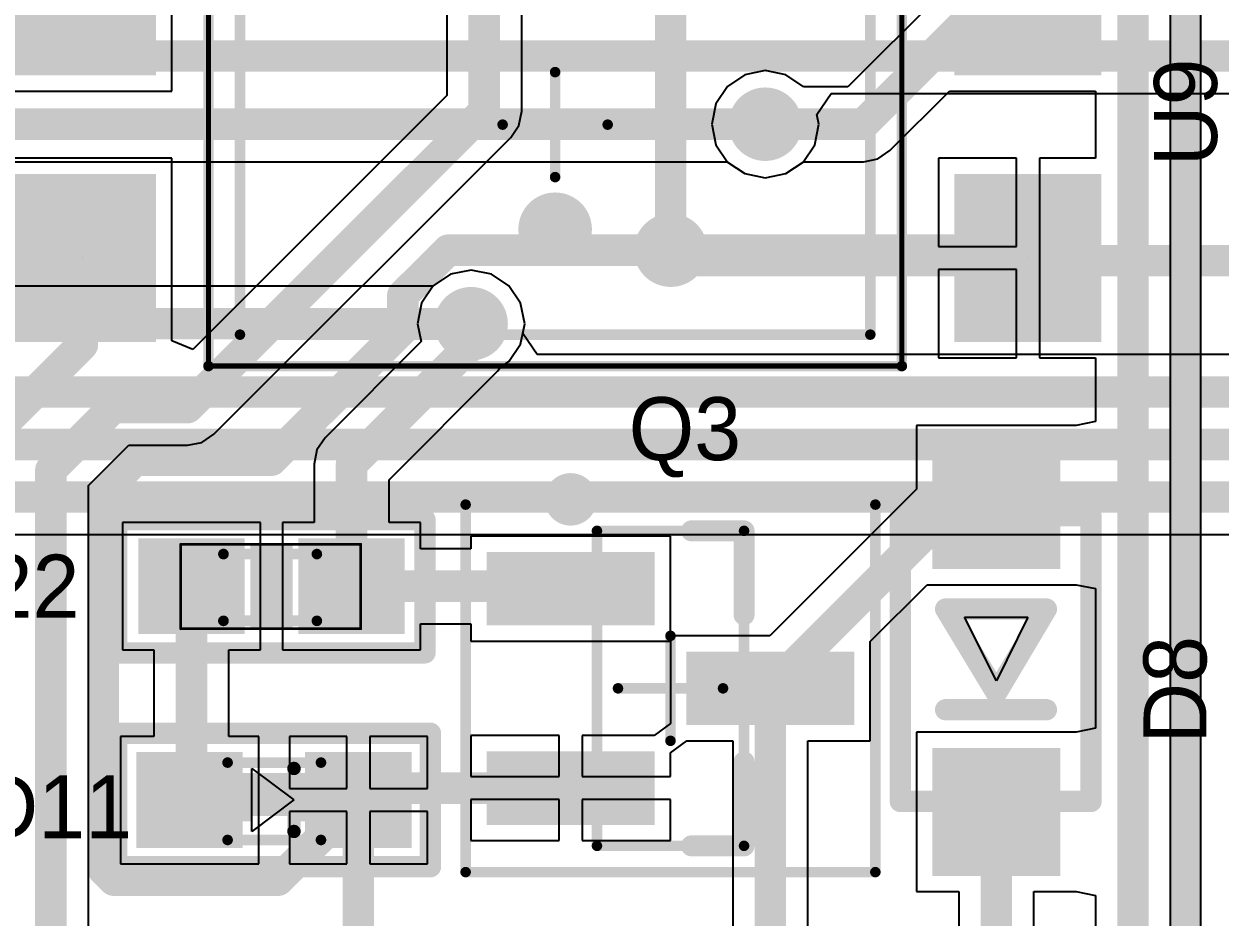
# Model space of a CAD drawing. Header units: millimetres. Extents: x 59 to 152, y 30 to 146.
# Drawn here: x 89.64 to 101.03, y 112.85 to 121.36 of the extents above; entities that cross this region are included whole.
import ezdxf

# ---------------------------------------------------------------- set-up
doc = ezdxf.new("R2010")
doc.units = ezdxf.units.MM
for name, color, linetype in [('BottomLayer', 5, 'Continuous'), ('BottomSolder', 6, 'Continuous'), ('Mechanical13', 56, 'Continuous'), ('Mechanical15', 56, 'Continuous'), ('Mechanical16', 56, 'Continuous'), ('Mechanical6', 56, 'Continuous'), ('MultiLayer', 9, 'Continuous'), ('PadHoleLayer', 156, 'Continuous'), ('TopLayer', 1, 'Continuous'), ('TopOverlay', 2, 'Continuous'), ('TopPaste', 8, 'Continuous'), ('TopSolder', 216, 'Continuous'), ('ViaHoleLayer', 16, 'Continuous')]:
    doc.layers.add(name, color=color, linetype=linetype)

# ---------------------------------------------------------------- blocks, each defined once
blk = doc.blocks.new('SOD123F_222')
at = {"layer": 'Mechanical16', "const_width": 0.203}
for points in [[(-1.35, 0.914), (-1.35, -0.9)], [(1.372, 0.914), (1.372, -0.9)]]:
    blk.add_lwpolyline(points, dxfattribs=at)
at = {"layer": 'Mechanical16', "const_width": 0.102}
for points in [[(-1.401, 0.914, 1), (-1.299, 0.914, 1)], [(1.321, 0.914, 1), (1.422, 0.914, 1)], [(-1.401, -0.9, 1), (-1.299, -0.9, 1)], [(1.321, -0.9, 1), (1.422, -0.9, 1)]]:
    blk.add_lwpolyline(points, format="xyb", close=True, dxfattribs=at)
at = {"layer": 'Mechanical16'}
for points in [[(-1.8, -0.399), (-1.4, -0.399), (-1.8, 0.408), (-1.4, 0.408)], [(1.421, -0.4), (1.802, -0.4), (1.421, 0.406), (1.802, 0.406)]]:
    blk.add_solid(points, dxfattribs=at)
at = {"layer": 'TopLayer'}
for points in [[(-2.009, -0.559), (-0.891, -0.559), (-2.009, 0.559), (-0.891, 0.559)], [(0.914, -0.559), (2.032, -0.559), (0.914, 0.559), (2.032, 0.559)]]:
    blk.add_solid(points, dxfattribs=at)
at = {"layer": 'TopOverlay'}
for p, q in [((-0.2, 0), (0.406, 0.305)), ((0.406, 0.305), (0.406, -0.3)), ((0.406, -0.3), (-0.2, 0))]:
    blk.add_line(p, q, dxfattribs=at)
at = {"layer": 'TopOverlay', "const_width": 0.203}
for points in [[(-1.35, 0.914), (1.372, 0.914)], [(-0.476, 0.483), (-0.476, -0.476)], [(0.483, 0.483), (-0.318, 0)], [(0.483, 0.483), (0.483, -0.476)], [(-0.318, 0), (0.483, -0.476)], [(-1.35, -0.9), (1.372, -0.9)]]:
    blk.add_lwpolyline(points, dxfattribs=at)
at = {"layer": 'TopOverlay', "const_width": 0.102}
for points in [[(-1.401, 0.914, 1), (-1.299, 0.914, 1)], [(1.321, 0.914, 1), (1.422, 0.914, 1)], [(-0.527, 0.483, 1), (-0.426, 0.483, 1)], [(0.432, 0.483, 1), (0.533, 0.483, 1)], [(0.432, 0.483, 1), (0.533, 0.483, 1)], [(-0.368, 0, 1), (-0.267, 0, 1)], [(-0.368, 0, 1), (-0.267, 0, 1)], [(-0.527, -0.476, 1), (-0.426, -0.476, 1)], [(0.432, -0.476, 1), (0.533, -0.476, 1)], [(0.432, -0.476, 1), (0.533, -0.476, 1)], [(-1.401, -0.9, 1), (-1.299, -0.9, 1)], [(1.321, -0.9, 1), (1.422, -0.9, 1)]]:
    blk.add_lwpolyline(points, format="xyb", close=True, dxfattribs=at)
at = {"layer": 'TopPaste'}
for points in [[(-2.009, -0.559), (-0.891, -0.559), (-2.009, 0.559), (-0.891, 0.559)], [(0.914, -0.559), (2.032, -0.559), (0.914, 0.559), (2.032, 0.559)]]:
    blk.add_solid(points, dxfattribs=at)
at = {"layer": 'TopSolder'}
for points in [[(-2.059, -0.609), (-0.841, -0.609), (-2.059, 0.609), (-0.841, 0.609)], [(0.864, -0.609), (2.082, -0.609), (0.864, 0.609), (2.082, 0.609)]]:
    blk.add_solid(points, dxfattribs=at)
blk = doc.blocks.new('SOT23_3N_248')
at = {"layer": 'Mechanical13', "const_width": 0.1}
for points in [[(-0.7, -1.5), (-0.7, 1.5)], [(-0.7, 1.5), (0.7, 1.5)], [(0.7, -1.5), (0.7, 1.5)], [(-0.7, -1.5), (0.7, -1.5)]]:
    blk.add_lwpolyline(points, dxfattribs=at)
at = {"layer": 'Mechanical13', "const_width": 0.05}
for points in [[(-0.725, 1.5, 1), (-0.675, 1.5, 1)], [(-0.725, 1.5, 1), (-0.675, 1.5, 1)], [(0.675, 1.5, 1), (0.725, 1.5, 1)], [(0.675, 1.5, 1), (0.725, 1.5, 1)], [(-0.725, -1.5, 1), (-0.675, -1.5, 1)], [(-0.725, -1.5, 1), (-0.675, -1.5, 1)], [(0.675, -1.5, 1), (0.725, -1.5, 1)], [(0.675, -1.5, 1), (0.725, -1.5, 1)]]:
    blk.add_lwpolyline(points, format="xyb", close=True, dxfattribs=at)
at = {"layer": 'Mechanical15', "const_width": 0.1}
for points in [[(-1.95, -1.75), (-1.95, 1.75)], [(-1.95, 1.75), (1.95, 1.75)], [(1.95, -1.75), (1.95, 1.75)], [(0, -0.5), (0, 0.5)], [(-0.5, 0), (0.5, 0)], [(-1.95, -1.75), (1.95, -1.75)]]:
    blk.add_lwpolyline(points, dxfattribs=at)
at = {"layer": 'Mechanical15', "const_width": 0.05}
for points in [[(-1.975, 1.75, 1), (-1.925, 1.75, 1)], [(-1.975, 1.75, 1), (-1.925, 1.75, 1)], [(1.925, 1.75, 1), (1.975, 1.75, 1)], [(1.925, 1.75, 1), (1.975, 1.75, 1)], [(-0.025, 0.5, 1), (0.025, 0.5, 1)], [(-0.525, 0, 1), (-0.475, 0, 1)], [(0.475, 0, 1), (0.525, 0, 1)], [(-0.025, -0.5, 1), (0.025, -0.5, 1)], [(-1.975, -1.75, 1), (-1.925, -1.75, 1)], [(-1.975, -1.75, 1), (-1.925, -1.75, 1)], [(1.925, -1.75, 1), (1.975, -1.75, 1)], [(1.925, -1.75, 1), (1.975, -1.75, 1)]]:
    blk.add_lwpolyline(points, format="xyb", close=True, dxfattribs=at)
at = {"layer": 'TopLayer'}
for points in [[(-0.2, 0.65), (-0.2, 1.25), (-1.7, 0.65), (-1.7, 1.25)], [(1.7, -0.3), (1.7, 0.3), (0.2, -0.3), (0.2, 0.3)], [(-0.2, -1.25), (-0.2, -0.65), (-1.7, -1.25), (-1.7, -0.65)]]:
    blk.add_solid(points, dxfattribs=at)
at = {"layer": 'TopOverlay'}
for points, const_width in [([(-0.825, 1.8, 1), (-1.075, 1.8, 1)], 0.25), ([(-1.137, 1.8, 1), (-1.012, 1.8, 1)], 0.125), ([(-0.887, 1.8, 1), (-0.762, 1.8, 1)], 0.125), ([(0.15, 1.5, 1), (0.25, 1.5, 1)], 0.1), ([(0.65, 1.5, 1), (0.75, 1.5, 1)], 0.1), ([(0.65, 1.5, 1), (0.75, 1.5, 1)], 0.1), ([(0.65, 0.7, 1), (0.75, 0.7, 1)], 0.1), ([(0.65, -0.7, 1), (0.75, -0.7, 1)], 0.1), ([(0.15, -1.5, 1), (0.25, -1.5, 1)], 0.1), ([(0.65, -1.5, 1), (0.75, -1.5, 1)], 0.1), ([(0.65, -1.5, 1), (0.75, -1.5, 1)], 0.1)]:
    blk.add_lwpolyline(points, format="xyb", close=True, dxfattribs=dict(at, const_width=const_width))
at = {"layer": 'TopOverlay', "const_width": 0.2}
for points in [[(0.2, 1.5), (0.7, 1.5)], [(0.7, 0.7), (0.7, 1.5)], [(0.7, -1.5), (0.7, -0.7)], [(0.2, -1.5), (0.7, -1.5)]]:
    blk.add_lwpolyline(points, dxfattribs=at)
at = {"layer": 'TopPaste'}
for points in [[(-0.2, 0.65), (-0.2, 1.25), (-1.7, 0.65), (-1.7, 1.25)], [(1.7, -0.3), (1.7, 0.3), (0.2, -0.3), (0.2, 0.3)], [(-0.2, -1.25), (-0.2, -0.65), (-1.7, -1.25), (-1.7, -0.65)]]:
    blk.add_solid(points, dxfattribs=at)
at = {"layer": 'TopSolder'}
for points in [[(-0.15, 0.6), (-0.15, 1.3), (-1.75, 0.6), (-1.75, 1.3)], [(1.75, -0.35), (1.75, 0.35), (0.15, -0.35), (0.15, 0.35)], [(-0.15, -1.3), (-0.15, -0.6), (-1.75, -1.3), (-1.75, -0.6)]]:
    blk.add_solid(points, dxfattribs=at)
blk = doc.blocks.new('R0603_274')
at = {"layer": 'Mechanical16'}
for points, const_width in [([(-0.85, 0.406), (-0.85, -0.4)], 0.0254), ([(0.864, 0.406), (-0.85, 0.406)], 0.0254), ([(0.457, 0.33), (-0.432, 0.33)], 0.102), ([(0.864, 0.406), (0.864, -0.4)], 0.0254), ([(0.457, -0.306), (-0.432, -0.306)], 0.102), ([(0.864, -0.4), (-0.85, -0.4)], 0.0254)]:
    blk.add_lwpolyline(points, dxfattribs=dict(at, const_width=const_width))
for points, const_width in [([(-0.856, 0.406, 1), (-0.844, 0.406, 1)], 0.0127), ([(-0.856, 0.406, 1), (-0.844, 0.406, 1)], 0.0127), ([(-0.457, 0.33, 1), (-0.407, 0.33, 1)], 0.0508), ([(0.432, 0.33, 1), (0.483, 0.33, 1)], 0.0508), ([(0.857, 0.406, 1), (0.87, 0.406, 1)], 0.0127), ([(0.857, 0.406, 1), (0.87, 0.406, 1)], 0.0127), ([(-0.457, -0.306, 1), (-0.407, -0.306, 1)], 0.0508), ([(0.432, -0.306, 1), (0.483, -0.306, 1)], 0.0508), ([(-0.856, -0.4, 1), (-0.844, -0.4, 1)], 0.0127), ([(-0.856, -0.4, 1), (-0.844, -0.4, 1)], 0.0127), ([(0.857, -0.4, 1), (0.87, -0.4, 1)], 0.0127), ([(0.857, -0.4, 1), (0.87, -0.4, 1)], 0.0127)]:
    blk.add_lwpolyline(points, format="xyb", close=True, dxfattribs=dict(at, const_width=const_width))
for points in [[(-0.838, -0.4), (-0.432, -0.4), (-0.838, 0.406), (-0.432, 0.406)], [(0.432, -0.4), (0.838, -0.4), (0.432, 0.406), (0.838, 0.406)]]:
    blk.add_solid(points, dxfattribs=at)
at = {"layer": 'Mechanical6'}
blk.add_solid([(-0.2, -0.4), (0.203, -0.4), (-0.2, 0.406), (0.203, 0.406)], dxfattribs=at)
at = {"layer": 'TopLayer'}
for points in [[(-1.219, -0.406), (-0.305, -0.406), (-1.219, 0.406), (-0.305, 0.406)], [(0.305, -0.406), (1.219, -0.406), (0.305, 0.406), (1.219, 0.406)]]:
    blk.add_solid(points, dxfattribs=at)
at = {"layer": 'TopOverlay', "const_width": 0.203}
for points in [[(-1.46, 0.635), (-1.46, -0.635)], [(1.473, 0.635), (-1.46, 0.635)], [(1.473, 0.635), (1.473, -0.635)], [(1.473, -0.635), (-1.46, -0.635)]]:
    blk.add_lwpolyline(points, dxfattribs=at)
at = {"layer": 'TopOverlay', "const_width": 0.102}
for points in [[(-1.511, 0.635, 1), (-1.41, 0.635, 1)], [(-1.511, 0.635, 1), (-1.41, 0.635, 1)], [(1.422, 0.635, 1), (1.524, 0.635, 1)], [(1.422, 0.635, 1), (1.524, 0.635, 1)], [(-1.511, -0.635, 1), (-1.41, -0.635, 1)], [(-1.511, -0.635, 1), (-1.41, -0.635, 1)], [(1.422, -0.635, 1), (1.524, -0.635, 1)], [(1.422, -0.635, 1), (1.524, -0.635, 1)]]:
    blk.add_lwpolyline(points, format="xyb", close=True, dxfattribs=at)
at = {"layer": 'TopPaste'}
for points in [[(-1.219, -0.406), (-0.305, -0.406), (-1.219, 0.406), (-0.305, 0.406)], [(0.305, -0.406), (1.219, -0.406), (0.305, 0.406), (1.219, 0.406)]]:
    blk.add_solid(points, dxfattribs=at)
at = {"layer": 'TopSolder'}
for points in [[(-1.269, -0.456), (-0.255, -0.456), (-1.269, 0.456), (-0.255, 0.456)], [(0.255, -0.456), (1.269, -0.456), (0.255, 0.456), (1.269, 0.456)]]:
    blk.add_solid(points, dxfattribs=at)
blk = doc.blocks.new('LTV_816S_311')
at = {"layer": 'Mechanical13', "const_width": 0.1}
for points in [[(-2.3, -3.3), (-2.3, 3.3)], [(2.3, 3.3), (-2.3, 3.3)], [(2.3, -3.3), (2.3, 3.3)], [(2.3, -3.3), (-2.3, -3.3)]]:
    blk.add_lwpolyline(points, dxfattribs=at)
at = {"layer": 'Mechanical13', "const_width": 0.05}
for points in [[(-2.325, 3.3, 1), (-2.275, 3.3, 1)], [(-2.325, 3.3, 1), (-2.275, 3.3, 1)], [(2.275, 3.3, 1), (2.325, 3.3, 1)], [(2.275, 3.3, 1), (2.325, 3.3, 1)], [(-2.325, -3.3, 1), (-2.275, -3.3, 1)], [(-2.325, -3.3, 1), (-2.275, -3.3, 1)], [(2.275, -3.3, 1), (2.325, -3.3, 1)], [(2.275, -3.3, 1), (2.325, -3.3, 1)]]:
    blk.add_lwpolyline(points, format="xyb", close=True, dxfattribs=at)
at = {"layer": 'Mechanical15'}
for points, const_width in [([(2.3, 3.3), (-2.3, 3.3)], 0.05), ([(-2.3, -3.3), (-2.3, 3.3)], 0.05), ([(2.3, -3.3), (2.3, 3.3)], 0.05), ([(0, -0.5), (0, 0.5)], 0.1), ([(0.5, 0), (-0.5, 0)], 0.1), ([(2.3, -3.3), (-2.3, -3.3)], 0.05)]:
    blk.add_lwpolyline(points, dxfattribs=dict(at, const_width=const_width))
for points, const_width in [([(-2.312, 3.3, 1), (-2.288, 3.3, 1)], 0.025), ([(-2.312, 3.3, 1), (-2.288, 3.3, 1)], 0.025), ([(2.288, 3.3, 1), (2.312, 3.3, 1)], 0.025), ([(2.288, 3.3, 1), (2.312, 3.3, 1)], 0.025), ([(-0.025, 0.5, 1), (0.025, 0.5, 1)], 0.05), ([(-0.525, 0, 1), (-0.475, 0, 1)], 0.05), ([(0.475, 0, 1), (0.525, 0, 1)], 0.05), ([(-0.025, -0.5, 1), (0.025, -0.5, 1)], 0.05), ([(-2.312, -3.3, 1), (-2.288, -3.3, 1)], 0.025), ([(-2.312, -3.3, 1), (-2.288, -3.3, 1)], 0.025), ([(2.288, -3.3, 1), (2.312, -3.3, 1)], 0.025), ([(2.288, -3.3, 1), (2.312, -3.3, 1)], 0.025)]:
    blk.add_lwpolyline(points, format="xyb", close=True, dxfattribs=dict(at, const_width=const_width))
at = {"layer": 'PadHoleLayer'}
for points in [[(-1.27, 4.5), (-1.27, 4.5, -1), (-1.27, 4.5), (-1.27, 4.5, -1)], [(1.27, 4.5), (1.27, 4.5, -1), (1.27, 4.5), (1.27, 4.5, -1)], [(-1.27, -4.5), (-1.27, -4.5, -1), (-1.27, -4.5), (-1.27, -4.5, -1)], [(1.27, -4.5), (1.27, -4.5, -1), (1.27, -4.5), (1.27, -4.5, -1)]]:
    blk.add_lwpolyline(points, format="xyb", close=True, dxfattribs=at)
at = {"layer": 'TopLayer'}
for points in [[(-2.02, 3.85), (-0.52, 3.85), (-2.02, 5.15), (-0.52, 5.15)], [(0.52, 3.85), (2.02, 3.85), (0.52, 5.15), (2.02, 5.15)], [(-2.02, -5.15), (-0.52, -5.15), (-2.02, -3.85), (-0.52, -3.85)], [(0.52, -5.15), (2.02, -5.15), (0.52, -3.85), (2.02, -3.85)]]:
    blk.add_solid(points, dxfattribs=at)
at = {"layer": 'TopOverlay', "const_width": 0.1}
for points in [[(2, 3), (-2, 3)], [(-2, -3), (-2, 3)], [(2, -3), (2, 3)], [(2, -3), (-2, -3)]]:
    blk.add_lwpolyline(points, dxfattribs=at)
at = {"layer": 'TopOverlay'}
for points, const_width in [([(-2.025, 3, 1), (-1.975, 3, 1)], 0.05), ([(-2.025, 3, 1), (-1.975, 3, 1)], 0.05), ([(1.975, 3, 1), (2.025, 3, 1)], 0.05), ([(1.975, 3, 1), (2.025, 3, 1)], 0.05), ([(-1.375, -2.5, 1), (-1.625, -2.5, 1)], 0.25), ([(-1.687, -2.5, 1), (-1.563, -2.5, 1)], 0.125), ([(-1.437, -2.5, 1), (-1.312, -2.5, 1)], 0.125), ([(-2.025, -3, 1), (-1.975, -3, 1)], 0.05), ([(-2.025, -3, 1), (-1.975, -3, 1)], 0.05), ([(1.975, -3, 1), (2.025, -3, 1)], 0.05), ([(1.975, -3, 1), (2.025, -3, 1)], 0.05)]:
    blk.add_lwpolyline(points, format="xyb", close=True, dxfattribs=dict(at, const_width=const_width))
at = {"layer": 'TopPaste'}
for points in [[(-2.02, 3.85), (-0.52, 3.85), (-2.02, 5.15), (-0.52, 5.15)], [(0.52, 3.85), (2.02, 3.85), (0.52, 5.15), (2.02, 5.15)], [(-2.02, -5.15), (-0.52, -5.15), (-2.02, -3.85), (-0.52, -3.85)], [(0.52, -5.15), (2.02, -5.15), (0.52, -3.85), (2.02, -3.85)]]:
    blk.add_solid(points, dxfattribs=at)
at = {"layer": 'TopSolder'}
for points in [[(-2.07, 3.8), (-0.47, 3.8), (-2.07, 5.2), (-0.47, 5.2)], [(0.47, 3.8), (2.07, 3.8), (0.47, 5.2), (2.07, 5.2)], [(-2.07, -5.2), (-0.47, -5.2), (-2.07, -3.8), (-0.47, -3.8)], [(0.47, -5.2), (2.07, -5.2), (0.47, -3.8), (2.07, -3.8)]]:
    blk.add_solid(points, dxfattribs=at)
blk = doc.blocks.new('CHIP_LED0603_336')
at = {"layer": 'Mechanical16', "const_width": 0.102}
for points in [[(-0.356, -0.432), (-0.356, 0.457)], [(0.381, -0.432), (0.381, 0.457)]]:
    blk.add_lwpolyline(points, dxfattribs=at)
at = {"layer": 'Mechanical16', "const_width": 0.0508}
for points in [[(-0.381, 0.457, 1), (-0.331, 0.457, 1)], [(0.356, 0.457, 1), (0.406, 0.457, 1)], [(-0.381, -0.432, 1), (-0.331, -0.432, 1)], [(0.356, -0.432, 1), (0.406, -0.432, 1)]]:
    blk.add_lwpolyline(points, format="xyb", close=True, dxfattribs=at)
at = {"layer": 'Mechanical16'}
for points in [[(-0.203, 0.203), (0.203, 0.203), (-0.203, 1.067), (0.203, 1.067)], [(-0.203, -1.067), (0.203, -1.067), (-0.203, -0.203), (0.203, -0.203)]]:
    blk.add_solid(points, dxfattribs=at)
at = {"layer": 'Mechanical6'}
blk.add_solid([(-0.256, -0.4), (0.152, -0.4), (-0.256, 0.406), (0.152, 0.406)], dxfattribs=at)
at = {"layer": 'TopLayer'}
for points in [[(0.406, 0.356), (0.406, 1.27), (-0.406, 0.356), (-0.406, 1.27)], [(0.406, -1.251), (0.406, -0.337), (-0.406, -1.251), (-0.406, -0.337)]]:
    blk.add_solid(points, dxfattribs=at)
at = {"layer": 'TopOverlay'}
for p, q in [((-0.3, -0.2), (0, 0.2)), ((0, 0.2), (0.3, -0.2)), ((0.3, -0.2), (-0.3, -0.2))]:
    blk.add_line(p, q, dxfattribs=at)
for points, const_width in [([(0.635, 1.499), (-0.635, 1.499)], 0.203), ([(-0.635, -1.488), (-0.635, 1.499)], 0.203), ([(0.635, -1.488), (0.635, 1.499)], 0.203), ([(0.3, 0.2), (-0.3, 0.2)], 0.127), ([(0.635, -1.488), (-0.635, -1.488)], 0.203)]:
    blk.add_lwpolyline(points, dxfattribs=dict(at, const_width=const_width))
for points, const_width in [([(-0.686, 1.499, 1), (-0.584, 1.499, 1)], 0.102), ([(-0.686, 1.499, 1), (-0.584, 1.499, 1)], 0.102), ([(0.584, 1.499, 1), (0.686, 1.499, 1)], 0.102), ([(0.584, 1.499, 1), (0.686, 1.499, 1)], 0.102), ([(-0.332, 0.2, 1), (-0.268, 0.2, 1)], 0.0635), ([(0.268, 0.2, 1), (0.332, 0.2, 1)], 0.0635), ([(-0.686, -1.488, 1), (-0.584, -1.488, 1)], 0.102), ([(-0.686, -1.488, 1), (-0.584, -1.488, 1)], 0.102), ([(0.584, -1.488, 1), (0.686, -1.488, 1)], 0.102), ([(0.584, -1.488, 1), (0.686, -1.488, 1)], 0.102)]:
    blk.add_lwpolyline(points, format="xyb", close=True, dxfattribs=dict(at, const_width=const_width))
at = {"layer": 'TopPaste'}
for points in [[(0.406, 0.356), (0.406, 1.27), (-0.406, 0.356), (-0.406, 1.27)], [(0.406, -1.251), (0.406, -0.337), (-0.406, -1.251), (-0.406, -0.337)]]:
    blk.add_solid(points, dxfattribs=at)
at = {"layer": 'TopSolder'}
for points in [[(0.456, 0.306), (0.456, 1.32), (-0.456, 0.306), (-0.456, 1.32)], [(0.456, -1.301), (0.456, -0.287), (-0.456, -1.301), (-0.456, -0.287)]]:
    blk.add_solid(points, dxfattribs=at)

msp = doc.modelspace()

# ---------------------------------------------------------------- linework, layer by layer
at = {"layer": 'BottomLayer'}
for p, q in [((97.191, 120.493), (97.328, 120.693)), ((97.328, 120.693), (108.904, 120.693)), ((97.21, 120.4), (97.191, 120.493)), ((97.171, 120.205), (97.21, 120.4)), ((97.06, 120.04), (97.171, 120.205)), ((88.3, 120.043), (96.337, 120.043)), ((96.337, 120.043), (96.34, 120.04)), ((96.34, 120.04), (96.505, 119.929)), ((96.895, 119.929), (97.06, 120.04)), ((96.505, 119.929), (96.7, 119.89)), ((96.7, 119.89), (96.895, 119.929)), ((93.9, 119.01), (93.705, 118.971)), ((94.095, 118.971), (93.9, 119.01)), ((93.705, 118.971), (93.54, 118.86)), ((94.26, 118.86), (94.095, 118.971)), ((93.537, 118.857), (86.069, 118.857)), ((93.54, 118.86), (93.537, 118.857)), ((94.371, 118.695), (94.26, 118.86)), ((94.41, 118.5), (94.371, 118.695)), ((94.391, 118.407), (94.41, 118.5)), ((94.528, 118.207), (94.391, 118.407)), ((105.128, 118.207), (94.528, 118.207)), ((85.45, 116.493), (130.15, 116.493))]:
    msp.add_line(p, q, dxfattribs=at)
at = {"layer": 'BottomLayer', "const_width": 0.3}
for points in [[(88.357, 121.05), (109.25, 121.05)], [(88.3, 120.4), (96.7, 120.4)], [(95.8, 119.2), (95.9, 119.1)], [(95.9, 119.1), (134.2, 119.1)], [(85.921, 118.5), (93.9, 118.5)], [(85.864, 117.85), (105.35, 117.85)], [(85.657, 117.35), (116.75, 117.35)], [(85.45, 116.85), (130.15, 116.85)]]:
    msp.add_lwpolyline(points, dxfattribs=at)
at = {"layer": 'BottomLayer'}
for points, const_width in [([(96.55, 120.4, 1), (96.85, 120.4, 1)], 0.3), ([(96.625, 120.4, 1), (96.775, 120.4, 1)], 0.15), ([(94.55, 119.4, 1), (94.85, 119.4, 1)], 0.3), ([(95.65, 119.2, 1), (95.95, 119.2, 1)], 0.3), ([(95.725, 119.2, 1), (95.875, 119.2, 1)], 0.15), ([(95.825, 119.1, 1), (95.975, 119.1, 1)], 0.15), ([(95.825, 119.1, 1), (95.975, 119.1, 1)], 0.15), ([(93.75, 118.5, 1), (94.05, 118.5, 1)], 0.3), ([(93.825, 118.5, 1), (93.975, 118.5, 1)], 0.15)]:
    msp.add_lwpolyline(points, format="xyb", close=True, dxfattribs=dict(at, const_width=const_width))
at = {"layer": 'BottomSolder', "const_width": 0.35}
for points in [[(96.525, 120.4, 1), (96.875, 120.4, 1)], [(94.525, 119.4, 1), (94.875, 119.4, 1)], [(95.625, 119.2, 1), (95.975, 119.2, 1)], [(93.725, 118.5, 1), (94.075, 118.5, 1)]]:
    msp.add_lwpolyline(points, format="xyb", close=True, dxfattribs=at)
at = {"layer": 'MultiLayer', "const_width": 0.3}
for points in [[(96.55, 120.4, 1), (96.85, 120.4, 1)], [(94.55, 119.4, 1), (94.85, 119.4, 1)], [(95.65, 119.2, 1), (95.95, 119.2, 1)], [(93.75, 118.5, 1), (94.05, 118.5, 1)]]:
    msp.add_lwpolyline(points, format="xyb", close=True, dxfattribs=at)
at = {"layer": 'TopLayer'}
for p, q in [((100.843, 124.893), (100.843, 111.521)), ((100.557, 111.787), (100.557, 123.9)), ((93.668, 123.094), (93.668, 120.673)), ((94.382, 120.525), (94.382, 123.094)), ((91.05, 120.716), (91.05, 122.007)), ((98.35, 121.621), (97.486, 120.757)), ((96.505, 120.871), (96.34, 120.76)), ((96.7, 120.91), (96.505, 120.871)), ((96.895, 120.871), (96.7, 120.91)), ((97.06, 120.76), (96.895, 120.871)), ((89.557, 120.716), (91.05, 120.716)), ((96.34, 120.76), (96.229, 120.595)), ((97.063, 120.757), (97.06, 120.76)), ((97.486, 120.757), (97.063, 120.757)), ((97.886, 120.148), (98.455, 120.716)), ((98.455, 120.716), (99.843, 120.716)), ((99.843, 120.716), (99.843, 120.076)), ((93.668, 120.673), (91.25, 118.255)), ((96.229, 120.595), (96.19, 120.4)), ((94.355, 120.389), (94.382, 120.525)), ((94.277, 120.273), (94.355, 120.389)), ((96.19, 120.4), (96.229, 120.205)), ((91.452, 117.448), (94.277, 120.273)), ((96.229, 120.205), (96.34, 120.04)), ((97.771, 120.07), (97.886, 120.148)), ((91.05, 120.076), (89.557, 120.076)), ((91.05, 118.338), (91.05, 120.076)), ((96.34, 120.04), (96.505, 119.929)), ((96.895, 119.929), (97.06, 120.04)), ((97.06, 120.04), (97.063, 120.043)), ((97.063, 120.043), (97.634, 120.043)), ((97.634, 120.043), (97.771, 120.07)), ((99.09, 120.076), (98.35, 120.076)), ((98.35, 120.076), (98.35, 119.236)), ((99.09, 119.236), (99.09, 120.076)), ((99.843, 120.076), (99.31, 120.076)), ((99.31, 120.076), (99.31, 119.126)), ((96.505, 119.929), (96.7, 119.89)), ((96.7, 119.89), (96.895, 119.929)), ((98.35, 119.236), (99.09, 119.236)), ((99.31, 119.126), (99.31, 118.176)), ((93.9, 119.01), (93.705, 118.971)), ((94.095, 118.971), (93.9, 119.01)), ((99.09, 119.016), (98.35, 119.016)), ((98.35, 119.016), (98.35, 118.176)), ((99.09, 118.176), (99.09, 119.016)), ((93.705, 118.971), (93.54, 118.86)), ((94.26, 118.86), (94.095, 118.971)), ((93.54, 118.86), (93.429, 118.695)), ((94.371, 118.695), (94.26, 118.86)), ((93.429, 118.695), (93.39, 118.5)), ((94.41, 118.5), (94.371, 118.695)), ((93.39, 118.5), (93.424, 118.329)), ((94.371, 118.305), (94.41, 118.5)), ((91.25, 118.255), (91.05, 118.338)), ((93.424, 118.329), (92.51, 117.414)), ((94.26, 118.14), (94.371, 118.305)), ((94.152, 118.048), (94.176, 118.083)), ((94.176, 118.083), (94.26, 118.14)), ((98.35, 118.176), (99.09, 118.176)), ((99.31, 118.176), (99.843, 118.176)), ((99.843, 118.176), (99.843, 117.57)), ((93.119, 117.014), (94.152, 118.048)), ((99.659, 117.532), (98.141, 117.532)), ((98.141, 117.532), (98.141, 116.925)), ((99.843, 117.57), (99.659, 117.532)), ((99.659, 117.532), (99.659, 117.532)), ((91.337, 117.37), (91.452, 117.448)), ((92.51, 117.414), (92.432, 117.299)), ((90.257, 116.959), (90.641, 117.343)), ((90.641, 117.343), (91.2, 117.343)), ((91.2, 117.343), (91.337, 117.37)), ((92.432, 117.299), (92.405, 117.162)), ((92.405, 117.162), (92.405, 116.606)), ((90.257, 111.8), (90.257, 116.959)), ((93.119, 116.606), (93.119, 117.014)), ((98.141, 116.925), (96.743, 115.527)), ((91.895, 116.606), (90.581, 116.606)), ((90.581, 116.606), (90.581, 115.394)), ((91.895, 115.394), (91.895, 116.606)), ((92.405, 116.606), (92.105, 116.606)), ((92.105, 116.606), (92.105, 115.394)), ((93.419, 116.606), (93.119, 116.606)), ((93.419, 116.357), (93.419, 116.606)), ((95.798, 116.477), (93.898, 116.477)), ((93.898, 116.477), (93.898, 116.357)), ((95.798, 115.677), (95.798, 116.477)), ((93.898, 116.357), (93.419, 116.357)), ((97.698, 115.473), (98.24, 116.014)), ((98.24, 116.014), (99.659, 116.014)), ((99.659, 116.014), (99.659, 116.014)), ((99.659, 116.014), (99.843, 115.977)), ((99.843, 115.977), (99.843, 114.647)), ((93.419, 115.394), (93.419, 115.643)), ((93.419, 115.643), (93.898, 115.643)), ((93.898, 115.643), (93.898, 115.477)), ((95.798, 115.527), (95.798, 115.677)), ((93.898, 115.477), (95.598, 115.477)), ((95.598, 115.477), (95.798, 115.477)), ((95.998, 115.527), (95.798, 115.527)), ((95.798, 115.477), (95.798, 115.327)), ((96.743, 115.527), (95.998, 115.527)), ((97.698, 114.527), (97.698, 115.473)), ((90.581, 115.394), (90.881, 115.394)), ((90.881, 115.394), (90.881, 114.57)), ((91.595, 114.57), (91.595, 115.394)), ((91.595, 115.394), (91.895, 115.394)), ((92.105, 115.394), (93.419, 115.394)), ((95.798, 115.327), (95.798, 114.777)), ((95.798, 114.777), (95.798, 114.692)), ((95.798, 114.692), (95.644, 114.577)), ((90.881, 114.57), (90.563, 114.57)), ((90.563, 114.57), (90.563, 113.357)), ((91.878, 114.57), (91.595, 114.57)), ((91.878, 113.357), (91.878, 114.57)), ((92.717, 114.57), (92.17, 114.57)), ((92.17, 114.57), (92.17, 114.074)), ((92.717, 114.074), (92.717, 114.57)), ((93.484, 114.57), (92.937, 114.57)), ((92.937, 114.57), (92.937, 114.074)), ((93.484, 114.074), (93.484, 114.57)), ((94.738, 114.577), (93.898, 114.577)), ((93.898, 114.577), (93.898, 114.187)), ((94.738, 114.187), (94.738, 114.577)), ((95.619, 114.577), (94.958, 114.577)), ((94.958, 114.577), (94.958, 114.187)), ((95.644, 114.577), (95.619, 114.577)), ((99.643, 114.609), (98.141, 114.609)), ((98.141, 114.609), (98.141, 113.091)), ((99.659, 114.609), (99.643, 114.609)), ((99.843, 114.647), (99.659, 114.609)), ((95.798, 114.413), (95.952, 114.527)), ((95.952, 114.527), (95.977, 114.527)), ((95.977, 114.527), (96.391, 114.527)), ((96.391, 114.527), (96.391, 112.496)), ((97.105, 112.348), (97.105, 114.527)), ((97.105, 114.527), (97.698, 114.527)), ((95.798, 114.327), (95.798, 114.413)), ((95.798, 114.187), (95.798, 114.327)), ((93.898, 114.187), (94.738, 114.187)), ((94.958, 114.187), (95.798, 114.187)), ((92.17, 114.074), (92.717, 114.074)), ((92.937, 114.074), (93.484, 114.074)), ((94.738, 113.967), (93.898, 113.967)), ((93.898, 113.967), (93.898, 113.577)), ((94.738, 113.577), (94.738, 113.967)), ((95.798, 113.967), (94.958, 113.967)), ((94.958, 113.967), (94.958, 113.577)), ((95.798, 113.577), (95.798, 113.967)), ((92.717, 113.854), (92.17, 113.854)), ((92.17, 113.854), (92.17, 113.357)), ((92.717, 113.357), (92.717, 113.854)), ((93.484, 113.854), (92.937, 113.854)), ((92.937, 113.854), (92.937, 113.357)), ((93.484, 113.357), (93.484, 113.854)), ((93.898, 113.577), (94.738, 113.577)), ((94.958, 113.577), (95.798, 113.577)), ((90.563, 113.357), (91.878, 113.357)), ((92.17, 113.357), (92.717, 113.357)), ((92.937, 113.357), (93.484, 113.357)), ((98.141, 113.091), (98.543, 113.091)), ((98.543, 113.091), (98.543, 111.685)), ((99.257, 111.537), (99.257, 113.091)), ((99.257, 113.091), (99.643, 113.091)), ((99.643, 113.091), (99.659, 113.091)), ((99.659, 113.091), (99.843, 113.053)), ((99.843, 113.053), (99.843, 111.935))]:
    msp.add_line(p, q, dxfattribs=at)
at = {"layer": 'TopLayer', "const_width": 0.3}
for points in [[(100.7, 111.58), (100.7, 125.1)], [(100.2, 111.787), (100.2, 123.9)], [(94.025, 120.525), (94.025, 123.687)], [(95.8, 119.2), (95.8, 122.4)], [(97.634, 120.4), (98.9, 121.666)], [(91.2, 117.7), (94.025, 120.525)], [(96.7, 120.4), (97.634, 120.4)], [(93.25, 118.769), (93.681, 119.2)], [(93.681, 119.2), (95.8, 119.2)], [(95.8, 119.2), (98.826, 119.2)], [(98.826, 119.2), (98.9, 119.126)], [(90.2, 118.3), (90.2, 119.126)], [(93.25, 118.45), (93.25, 118.769)], [(93.9, 118.3), (93.9, 118.5)], [(92, 117.2), (93.25, 118.45)], [(89.4, 117.5), (90.2, 118.3)], [(92.762, 117.162), (93.9, 118.3)], [(89.9, 117.107), (90.493, 117.7)], [(90.493, 117.7), (91.2, 117.7)], [(90.4, 116.9), (90.7, 117.2)], [(90.7, 117.2), (92, 117.2)], [(92.762, 116), (92.762, 117.162)], [(89.9, 111.8), (89.9, 117.107)], [(90.4, 113.3), (90.4, 116.9)], [(96.748, 115.027), (98.494, 116.773)], [(98.494, 116.773), (98.9, 116.773)], [(91.238, 113.981), (91.238, 116)], [(92.762, 116), (94.825, 116)], [(94.825, 116), (94.848, 115.977)], [(96.748, 112.348), (96.748, 115.027)], [(92.827, 113.964), (92.941, 114.077)], [(92.941, 114.077), (94.848, 114.077)], [(92.063, 113.2), (92.827, 113.964)], [(92.827, 111.973), (92.827, 113.964)], [(98.9, 111.537), (98.9, 113.85)], [(90.4, 113.3), (90.5, 113.2)], [(90.5, 113.2), (92.063, 113.2)]]:
    msp.add_lwpolyline(points, dxfattribs=at)
at = {"layer": 'TopLayer'}
for points, const_width in [([(96.55, 120.4, 1), (96.85, 120.4, 1)], 0.3), ([(93.95, 120.525, 1), (94.1, 120.525, 1)], 0.15), ([(93.95, 120.525, 1), (94.1, 120.525, 1)], 0.15), ([(96.625, 120.4, 1), (96.775, 120.4, 1)], 0.15), ([(97.559, 120.4, 1), (97.709, 120.4, 1)], 0.15), ([(97.559, 120.4, 1), (97.709, 120.4, 1)], 0.15), ([(94.55, 119.4, 1), (94.85, 119.4, 1)], 0.3), ([(95.65, 119.2, 1), (95.95, 119.2, 1)], 0.3), ([(93.606, 119.2, 1), (93.756, 119.2, 1)], 0.15), ([(93.606, 119.2, 1), (93.756, 119.2, 1)], 0.15), ([(95.725, 119.2, 1), (95.875, 119.2, 1)], 0.15), ([(95.725, 119.2, 1), (95.875, 119.2, 1)], 0.15), ([(95.725, 119.2, 1), (95.875, 119.2, 1)], 0.15), ([(98.751, 119.2, 1), (98.901, 119.2, 1)], 0.15), ([(98.751, 119.2, 1), (98.901, 119.2, 1)], 0.15), ([(90.125, 119.126, 1), (90.275, 119.126, 1)], 0.15), ([(98.825, 119.126, 1), (98.975, 119.126, 1)], 0.15), ([(93.175, 118.769, 1), (93.325, 118.769, 1)], 0.15), ([(93.175, 118.769, 1), (93.325, 118.769, 1)], 0.15), ([(93.75, 118.5, 1), (94.05, 118.5, 1)], 0.3), ([(93.825, 118.5, 1), (93.975, 118.5, 1)], 0.15), ([(93.175, 118.45, 1), (93.325, 118.45, 1)], 0.15), ([(93.175, 118.45, 1), (93.325, 118.45, 1)], 0.15), ([(90.125, 118.3, 1), (90.275, 118.3, 1)], 0.15), ([(90.125, 118.3, 1), (90.275, 118.3, 1)], 0.15), ([(93.825, 118.3, 1), (93.975, 118.3, 1)], 0.15), ([(93.825, 118.3, 1), (93.975, 118.3, 1)], 0.15), ([(90.418, 117.7, 1), (90.568, 117.7, 1)], 0.15), ([(90.418, 117.7, 1), (90.568, 117.7, 1)], 0.15), ([(91.125, 117.7, 1), (91.275, 117.7, 1)], 0.15), ([(91.125, 117.7, 1), (91.275, 117.7, 1)], 0.15), ([(90.625, 117.2, 1), (90.775, 117.2, 1)], 0.15), ([(90.625, 117.2, 1), (90.775, 117.2, 1)], 0.15), ([(91.925, 117.2, 1), (92.075, 117.2, 1)], 0.15), ([(91.925, 117.2, 1), (92.075, 117.2, 1)], 0.15), ([(92.687, 117.162, 1), (92.837, 117.162, 1)], 0.15), ([(92.687, 117.162, 1), (92.837, 117.162, 1)], 0.15), ([(89.825, 117.107, 1), (89.975, 117.107, 1)], 0.15), ([(89.825, 117.107, 1), (89.975, 117.107, 1)], 0.15), ([(90.325, 116.9, 1), (90.475, 116.9, 1)], 0.15), ([(90.325, 116.9, 1), (90.475, 116.9, 1)], 0.15), ([(98.419, 116.773, 1), (98.569, 116.773, 1)], 0.15), ([(98.419, 116.773, 1), (98.569, 116.773, 1)], 0.15), ([(98.825, 116.773, 1), (98.975, 116.773, 1)], 0.15), ([(91.163, 116, 1), (91.313, 116, 1)], 0.15), ([(92.687, 116, 1), (92.837, 116, 1)], 0.15), ([(92.687, 116, 1), (92.837, 116, 1)], 0.15), ([(94.75, 116, 1), (94.9, 116, 1)], 0.15), ([(94.75, 116, 1), (94.9, 116, 1)], 0.15), ([(94.773, 115.977, 1), (94.923, 115.977, 1)], 0.15), ([(96.673, 115.027, 1), (96.823, 115.027, 1)], 0.15), ([(96.673, 115.027, 1), (96.823, 115.027, 1)], 0.15), ([(92.866, 114.077, 1), (93.016, 114.077, 1)], 0.15), ([(92.866, 114.077, 1), (93.016, 114.077, 1)], 0.15), ([(94.773, 114.077, 1), (94.923, 114.077, 1)], 0.15), ([(91.163, 113.981, 1), (91.313, 113.981, 1)], 0.15), ([(92.752, 113.964, 1), (92.902, 113.964, 1)], 0.15), ([(92.752, 113.964, 1), (92.902, 113.964, 1)], 0.15), ([(92.752, 113.964, 1), (92.902, 113.964, 1)], 0.15), ([(98.825, 113.85, 1), (98.975, 113.85, 1)], 0.15), ([(90.325, 113.3, 1), (90.475, 113.3, 1)], 0.15), ([(90.325, 113.3, 1), (90.475, 113.3, 1)], 0.15), ([(90.425, 113.2, 1), (90.575, 113.2, 1)], 0.15), ([(90.425, 113.2, 1), (90.575, 113.2, 1)], 0.15), ([(91.988, 113.2, 1), (92.138, 113.2, 1)], 0.15), ([(91.988, 113.2, 1), (92.138, 113.2, 1)], 0.15)]:
    msp.add_lwpolyline(points, format="xyb", close=True, dxfattribs=dict(at, const_width=const_width))
at = {"layer": 'TopSolder', "const_width": 0.35}
for points in [[(96.525, 120.4, 1), (96.875, 120.4, 1)], [(94.525, 119.4, 1), (94.875, 119.4, 1)], [(95.625, 119.2, 1), (95.975, 119.2, 1)], [(93.725, 118.5, 1), (94.075, 118.5, 1)]]:
    msp.add_lwpolyline(points, format="xyb", close=True, dxfattribs=at)
at = {"layer": 'ViaHoleLayer', "const_width": 0.15}
for points in [[(96.625, 120.4, 1), (96.775, 120.4, 1)], [(94.625, 119.4, 1), (94.775, 119.4, 1)], [(95.725, 119.2, 1), (95.875, 119.2, 1)], [(93.825, 118.5, 1), (93.975, 118.5, 1)]]:
    msp.add_lwpolyline(points, format="xyb", close=True, dxfattribs=at)

# ---------------------------------------------------------------- block references
for name, p, rotation in [('LTV_816S_311', (94.7, 120.396), 270), ('SOD123F_222', (98.9, 115.3), 90), ('SOT23_3N_248', (95.798, 115.027), 360), ('R0603_274', (92, 116), 180), ('CHIP_LED0603_336', (92.014, 113.964), 270)]:
    msp.add_blockref(name, p, dxfattribs=dict(rotation=rotation))

# ---------------------------------------------------------------- texts
at = {"layer": 'TopOverlay'}
for s, p in [('U9', (101, 120)), ('D8', (100.9, 114.5))]:
    msp.add_text(s, height=0.6, rotation=90, dxfattribs=at).set_placement(p)
for s, p in [('Q3', (95.4, 117.2)), ('R22', (88.7, 115.7)), ('D11', (89.2, 113.6))]:
    msp.add_text(s, height=0.6, dxfattribs=at).set_placement(p)

doc.saveas('drawing.dxf')
